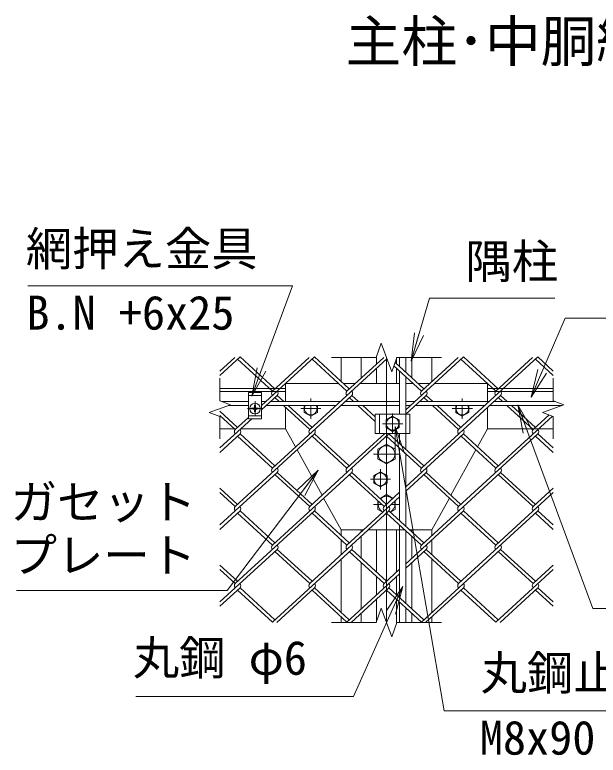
# Model space of a CAD drawing. Units: millimetres, scale not verified. Extents: x -14700 to 14700, y -10395 to 10395.
# Drawn here: x 5262 to 8151, y -638 to 3028 of the extents above; entities that cross this region are included whole.
import ezdxf
from ezdxf.enums import TextEntityAlignment as Align

# ---------------------------------------------------------------- set-up
doc = ezdxf.new("R2010")
doc.units = ezdxf.units.MM
doc.header["$LTSCALE"] = 70
doc.linetypes.add('DASHED', pattern=[7.5, 6, -1.5])
doc.linetypes.add('USER1', pattern=[50.8, 31.75, -6.35, 6.35, -6.35])
for name, color, linetype, lineweight in [('0-0_D-STR-TXT', 7, 'Continuous', 9), ('0-1_D-STR1', 1, 'Continuous', 18), ('0-2_D-BMK', 2, 'USER1', 13), ('0-3_D-STR3', 3, 'Continuous', 13), ('0-8_D-STR-DIM', 7, 'Continuous', 9), ('0-9_0', 7, 'Continuous', 9), ('0-A_D-STR2', 7, 'Continuous', 9)]:
    doc.layers.add(name, color=color, linetype=linetype, lineweight=lineweight)
doc.layers.add('0-4_D-TTL-TXT', color=7, linetype='Continuous')
doc.styles.add('ＭＳ ゴシック', font='')
doc.styles.get('ＭＳ ゴシック').set_extended_font_data('MS Gothic')

# ---------------------------------------------------------------- blocks, each defined once
blk = doc.blocks.new('_Open')
at = {"layer": '0-9_0'}
blk.add_line((-70, 11.67), (0, 0), dxfattribs=at)
blk.add_lwpolyline([(-70, -11.67), (0, 0), (-70, 0)], dxfattribs=at)

msp = doc.modelspace()

# ---------------------------------------------------------------- linework, layer by layer
at = {"layer": '0-0_D-STR-TXT'}
for points in [[(5327.42, 1685.05), (6636.49, 1685.05), (6435.8, 1141.63)], [(7935.83, 1624.07), (7315.21, 1624.07), (7224.7, 1314.3)], [(9068.94, 1525.59), (7987.29, 1525.59), (7819.59, 1135.68)], [(8757.21, 87.92), (8124.15, 87.92), (7753.76, 1093.93)], [(8580.47, -418.7), (7387.77, -418.7), (7145.74, 987.96)], [(5270.12, 176.39), (6314.47, 176.39), (6763.52, 771.18)], [(5861.7, -347.26), (6939.81, -347.26), (7182.43, 195.44)]]:
    msp.add_lwpolyline(points, dxfattribs=at)
at = {"layer": '0-1_D-STR1'}
for p, q in [((6877.74, 1331.02), (6877.74, 1212.81)), ((6977.74, 1331.02), (6977.74, 1229.34)), ((7052.74, 1331.02), (7052.74, 1298.07)), ((7152.74, 1331.02), (7152.74, 1298.61)), ((7227.74, 1229.89), (7227.74, 1331.02)), ((7327.74, 1212.81), (7327.74, 1331.02)), ((7052.74, 1276.91), (7052.74, 1202.75)), ((7152.74, 1276.91), (7152.74, 1202.75)), ((6602.74, 1177.75), (6277.74, 1177.75)), ((6977.74, 1208.18), (6977.74, 1202.75)), ((7227.74, 1202.75), (7227.74, 1208.18)), ((7927.74, 1177.75), (7602.74, 1177.75)), ((6349.62, 977.75), (6277.74, 977.75)), ((6602.74, 977.75), (6381.32, 977.75)), ((7927.74, 977.75), (7602.74, 977.75)), ((6877.74, 477.75), (6877.74, 450.41)), ((6977.74, 477.75), (6977.74, 467.49)), ((7052.74, 477.75), (7052.74, 268.35)), ((7152.74, 477.75), (7152.74, 268.35)), ((7227.74, 467.49), (7227.74, 477.75)), ((7327.74, 450.41), (7327.74, 477.75)), ((6977.74, 445.79), (6977.74, 337.08)), ((7227.74, 337.08), (7227.74, 445.79)), ((6877.74, 428.71), (6877.74, 354.16)), ((7327.74, 354.16), (7327.74, 428.71)), ((6877.74, 332.45), (6877.74, 69.21)), ((7327.74, 69.21), (7327.74, 332.45)), ((6977.74, 315.37), (6977.74, 86.29)), ((7227.74, 86.29), (7227.74, 315.37)), ((7052.74, 246.65), (7052.74, 155.02)), ((7152.74, 246.65), (7152.74, 155.02)), ((7052.74, 133.31), (7052.74, 18.55)), ((7152.74, 133.31), (7152.74, 18.55)), ((6877.74, 47.51), (6877.74, 18.55)), ((6977.74, 64.59), (6977.74, 18.55)), ((7227.74, 18.55), (7227.74, 64.59)), ((7327.74, 18.55), (7327.74, 47.51))]:
    msp.add_line(p, q, dxfattribs=at)
at = {"layer": '0-1_D-STR1', "linetype": 'DASHED'}
for p, q in [((6602.74, 1162.75), (6277.74, 1162.75)), ((7927.74, 1162.75), (7602.74, 1162.75))]:
    msp.add_line(p, q, dxfattribs=at)
at = {"layer": '0-2_D-BMK'}
for p, q in [((7102.74, 18.55), (7102.74, 1331.02)), ((6451.61, 1114.95), (6451.61, 1040.55)), ((6727.74, 1127.75), (6727.74, 1112.75)), ((7477.74, 1127.75), (7477.74, 1112.75)), ((6414.41, 1077.75), (6488.81, 1077.75)), ((6677.74, 1077.75), (6777.74, 1077.75)), ((6727.74, 1092.75), (6727.74, 1027.75)), ((7527.74, 1077.75), (7427.74, 1077.75)), ((7477.74, 1092.75), (7477.74, 1027.75)), ((7132.74, 1052.75), (7132.74, 952.75)), ((7182.74, 1002.75), (7082.74, 1002.75)), ((7166.49, 852.75), (7038.99, 852.75)), ((7072.74, 777.75), (7072.74, 677.75)), ((7122.74, 727.75), (7022.74, 727.75)), ((7080.13, 602.75), (7038.99, 602.75)), ((7166.49, 602.75), (7125.36, 602.75))]:
    msp.add_line(p, q, dxfattribs=at)
at = {"layer": '0-3_D-STR3'}
for p, q in [((7167.74, 1331.02), (7167.74, 1284.87)), ((7197.74, 1331.02), (7197.74, 1257.38)), ((7167.74, 1263.16), (7167.74, 1050.25)), ((7197.74, 1235.67), (7197.74, 1050.25)), ((6602.74, 1202.75), (6602.74, 1112.75)), ((6602.74, 1202.75), (6865.03, 1202.75)), ((6888.72, 1202.75), (6948.72, 1202.75)), ((6971.82, 1202.75), (7167.74, 1202.75)), ((7197.74, 1202.75), (7233.67, 1202.75)), ((7257.35, 1202.75), (7316.77, 1202.75)), ((7340.45, 1202.75), (7602.74, 1202.75)), ((7602.74, 1202.75), (7602.74, 1112.75)), ((6419.11, 1157.75), (6484.11, 1157.75)), ((6419.11, 1027.75), (6419.11, 1157.75)), ((6484.11, 1157.75), (6484.11, 1027.75)), ((6419.11, 1112.75), (6287.3, 1112.75)), ((6484.11, 1112.75), (6504.96, 1112.75)), ((6528.64, 1112.75), (6873.6, 1112.75)), ((6723.37, 1112.75), (6727.74, 1115.28)), ((6727.74, 1115.28), (6732.12, 1112.75)), ((6897.28, 1112.75), (7167.74, 1112.75)), ((7197.74, 1112.75), (7242.24, 1112.75)), ((7265.92, 1112.75), (7610.88, 1112.75)), ((7477.74, 1115.28), (7473.37, 1112.75)), ((7482.12, 1112.75), (7477.74, 1115.28)), ((7634.56, 1112.75), (7937.3, 1112.75)), ((6419.11, 1092.75), (6318.96, 1092.75)), ((6442.46, 1079.71), (6434.86, 1079.58)), ((6434.86, 1079.58), (6434.86, 1075.92)), ((6434.86, 1079.58), (6434.86, 1075.92)), ((6442.46, 1075.79), (6434.86, 1075.92)), ((6447.1, 1082.08), (6442.46, 1079.71)), ((6447.1, 1073.43), (6442.46, 1075.79)), ((6447.19, 1082.17), (6449.65, 1086.78)), ((6447.19, 1073.34), (6449.65, 1068.73)), ((6449.78, 1094.5), (6449.65, 1086.78)), ((6449.65, 1094.5), (6453.44, 1094.5)), ((6449.78, 1061), (6449.65, 1068.73)), ((6453.44, 1094.5), (6453.57, 1086.78)), ((6453.44, 1061), (6453.57, 1068.73)), ((6456.02, 1082.17), (6453.57, 1086.78)), ((6456.02, 1073.34), (6453.57, 1068.73)), ((6456.11, 1082.08), (6460.75, 1079.71)), ((6456.11, 1073.43), (6460.75, 1075.79)), ((6460.75, 1075.79), (6468.36, 1075.92)), ((6506.82, 1092.75), (6851.77, 1092.75)), ((6602.74, 1083.6), (6602.74, 977.75)), ((6695.24, 1058.99), (6695.24, 1092.75)), ((6760.24, 1092.75), (6760.24, 1058.99)), ((6875.45, 1092.75), (7167.74, 1092.75)), ((7197.74, 1092.75), (7220.41, 1092.75)), ((7244.09, 1092.75), (7589.05, 1092.75)), ((7445.24, 1092.75), (7445.24, 1058.99)), ((7510.24, 1058.99), (7510.24, 1092.75)), ((7602.74, 1083.6), (7602.74, 977.75)), ((7612.73, 1092.75), (7968.96, 1092.75)), ((6484.11, 1027.75), (6419.11, 1027.75)), ((6449.78, 1061), (6453.44, 1061)), ((6727.74, 1040.22), (6695.24, 1058.99)), ((6760.24, 1058.99), (6727.74, 1040.22)), ((7046.74, 1050.25), (7218.74, 1050.25)), ((7046.74, 1050.25), (7046.74, 955.25)), ((7132.74, 1040.28), (7100.24, 1021.52)), ((7165.24, 1021.52), (7132.74, 1040.28)), ((7218.74, 1050.25), (7218.74, 955.25)), ((7445.24, 1058.99), (7477.74, 1040.22)), ((7477.74, 1040.22), (7510.24, 1058.99)), ((7100.24, 1021.52), (7100.24, 983.99)), ((7165.24, 983.99), (7165.24, 1021.52)), ((6602.74, 977.75), (6652.07, 888.06)), ((7046.74, 955.25), (7218.74, 955.25)), ((7100.24, 983.99), (7132.74, 965.22)), ((7132.74, 965.22), (7165.24, 983.99)), ((7167.74, 955.25), (7167.74, 903.67)), ((7197.74, 955.25), (7197.74, 876.18)), ((7553.41, 888.06), (7602.74, 977.75)), ((7167.74, 881.97), (7167.74, 522.47)), ((6660.01, 873.63), (6783.54, 649.03)), ((7197.74, 854.48), (7197.74, 494.98)), ((7421.95, 649.03), (7545.48, 873.63)), ((7102.74, 803.68), (7060.24, 828.22)), ((7145.24, 828.22), (7102.74, 803.68)), ((7072.74, 765.28), (7040.24, 746.52)), ((7040.24, 746.52), (7040.24, 708.99)), ((7105.24, 746.52), (7072.74, 765.28)), ((7105.24, 708.99), (7105.24, 746.52)), ((7040.24, 708.99), (7072.74, 690.22)), ((7072.74, 690.22), (7105.24, 708.99)), ((6791.48, 634.6), (6877.74, 477.75)), ((7070.54, 633.24), (7102.74, 651.83)), ((7102.74, 651.83), (7134.94, 633.24)), ((7060.24, 578.22), (7060.24, 620.98)), ((7145.24, 620.98), (7145.24, 578.22)), ((7083.76, 564.64), (7060.24, 578.22)), ((7102.74, 553.68), (7098.29, 556.25)), ((7107.2, 556.25), (7102.74, 553.68)), ((7145.24, 578.22), (7121.73, 564.64)), ((6877.74, 477.75), (6988.94, 477.75)), ((7012.63, 477.75), (7192.86, 477.75)), ((7167.74, 500.77), (7167.74, 141.27)), ((7197.74, 473.28), (7197.74, 113.78)), ((7167.74, 119.57), (7167.74, 18.55)), ((7197.74, 92.08), (7197.74, 18.55))]:
    msp.add_line(p, q, dxfattribs=at)
at = {"layer": '0-3_D-STR3', "linetype": 'DASHED'}
for p, q in [((6419.11, 1142.75), (6484.11, 1142.75)), ((6484.11, 1042.75), (6419.11, 1042.75)), ((7067.74, 1050.25), (7067.74, 955.25)), ((7197.74, 1050.25), (7197.74, 955.25))]:
    msp.add_line(p, q, dxfattribs=at)
at = {"layer": '0-3_D-STR3'}
for points in [[(6460.75, 1079.71), (6468.36, 1079.58), (6468.36, 1075.92)], [(7060.24, 828.22), (7060.24, 877.29), (7102.74, 901.83)], [(7102.74, 901.83), (7145.24, 877.29), (7145.24, 828.22)], [(7216.54, 477.75), (7327.74, 477.75), (7414.01, 634.6)]]:
    msp.add_lwpolyline(points, dxfattribs=at)
for centre, radius in [((6451.61, 1077.75), 26.25), ((7132.74, 1002.75), 31.25), ((7102.74, 852.75), 41.25), ((7072.74, 727.75), 31.25)]:
    msp.add_circle(centre, radius, dxfattribs=at)
for centre, radius, start, end in [((6727.74, 1077.75), 31.25, 151.3146, 28.6854), ((7477.74, 1077.75), 31.25, 151.3146, 28.6854), ((7102.74, 602.75), 41.25, 43.50354, 136.49646), ((7102.74, 602.75), 41.25, 159.23811, 244.23811), ((7102.74, 602.75), 41.25, 295.76189, 20.76189)]:
    msp.add_arc(centre, radius, start, end, dxfattribs=at)
at = {"layer": '0-8_D-STR-DIM'}
for p, q in [((7051.44, 1331.02), (7077.09, 1401.5)), ((7077.09, 1401.5), (7128.4, 1260.55)), ((7051.44, 1331.02), (6830.24, 1331.02)), ((7128.4, 1260.55), (7154.05, 1331.02)), ((7375.24, 1331.02), (7154.05, 1331.02)), ((6277.74, 1227.75), (6277.74, 1116.23)), ((7927.74, 1227.75), (7927.74, 1116.23)), ((6277.74, 1039.28), (6277.74, 927.75)), ((7927.74, 1039.28), (7927.74, 927.75)), ((7051.44, 18.55), (7077.09, 89.03)), ((7077.09, 89.03), (7128.4, -51.92)), ((7051.44, 18.55), (6830.24, 18.55)), ((7128.4, -51.92), (7154.05, 18.55)), ((7375.24, 18.55), (7154.05, 18.55))]:
    msp.add_line(p, q, dxfattribs=at)
for points in [[(6277.74, 1039.28), (6224.89, 1058.51), (6330.6, 1096.99), (6277.74, 1116.23)], [(7927.74, 1039.28), (7874.89, 1058.51), (7980.6, 1096.99), (7927.74, 1116.23)]]:
    msp.add_lwpolyline(points, dxfattribs=at)
at = {"layer": '0-A_D-STR2'}
for p, q in [((6377.31, 1333.58), (6277.74, 1242.34)), ((6351.43, 1331.02), (6277.74, 1263.5)), ((6537.94, 1164.68), (6365.47, 1322.73)), ((6549.79, 1175.53), (6377.31, 1333.58)), ((6720.07, 1331.02), (6538.24, 1164.41)), ((7105.01, 1324.8), (6722.26, 974.08)), ((6906.58, 1164.68), (6734.1, 1322.73)), ((7088.71, 1331.02), (6906.88, 1164.41)), ((7483.19, 1333.55), (7197.74, 1071.98)), ((7456.75, 1331.02), (7275.22, 1164.68)), ((7851.83, 1333.55), (7459.54, 974.08)), ((7643.86, 1164.68), (7471.38, 1322.73)), ((7655.7, 1175.53), (7483.22, 1333.58)), ((7825.39, 1331.02), (7643.86, 1164.68)), ((7927.74, 1242.29), (7839.99, 1322.7)), ((7927.74, 1263.99), (7851.83, 1333.55)), ((7275.22, 1164.68), (7138.95, 1289.55)), ((7287.06, 1175.53), (7144.87, 1305.82)), ((6561.63, 1142.98), (6484.11, 1071.95)), ((6930.27, 1142.98), (6537.94, 783.48)), ((6594.61, 1112.75), (6561.63, 1142.98)), ((6963.25, 1112.75), (6930.27, 1142.98)), ((7298.9, 1142.98), (7197.71, 1050.25)), ((7667.54, 1142.98), (7275.22, 783.48)), ((7331.89, 1112.75), (7298.9, 1142.98)), ((7700.53, 1112.75), (7667.54, 1142.98)), ((6570.93, 1112.75), (6549.79, 1132.13)), ((6939.57, 1112.75), (6918.42, 1132.13)), ((7308.21, 1112.75), (7287.06, 1132.13)), ((7676.84, 1112.75), (7655.7, 1132.13)), ((6365.47, 984.93), (6277.74, 1065.31)), ((6722.26, 974.08), (6592.75, 1092.75)), ((6734.1, 984.93), (6616.44, 1092.75)), ((7046.74, 1014.54), (6961.39, 1092.75)), ((7046.74, 1036.25), (6985.08, 1092.75)), ((7459.54, 974.08), (7330.03, 1092.75)), ((7471.38, 984.93), (7353.71, 1092.75)), ((7828.18, 974.08), (7698.67, 1092.75)), ((7840.02, 984.93), (7722.35, 1092.75)), ((6353.62, 974.08), (6277.74, 1043.61)), ((6435.88, 1027.75), (6277.74, 882.85)), ((6419.11, 1034.09), (6353.62, 974.08)), ((7924.36, 1040.51), (7643.86, 783.48)), ((7907.41, 1046.68), (7828.18, 974.08)), ((7094.04, 955.25), (6906.58, 783.48)), ((6377.31, 952.38), (6277.74, 861.14)), ((6745.95, 952.38), (6353.62, 592.88)), ((6537.94, 783.48), (6365.47, 941.53)), ((6549.79, 794.33), (6377.31, 952.38)), ((7114.58, 952.38), (6722.26, 592.88)), ((6906.58, 783.48), (6734.1, 941.53)), ((6918.42, 794.33), (6745.95, 952.38)), ((7275.22, 783.48), (7102.74, 941.53)), ((7287.06, 794.33), (7114.58, 952.38)), ((7483.22, 952.38), (7197.74, 690.78)), ((7851.86, 952.38), (7459.54, 592.88)), ((7643.86, 783.48), (7472.41, 940.58)), ((7655.7, 794.33), (7483.22, 952.38)), ((7927.74, 861.14), (7840.02, 941.53)), ((7927.74, 882.85), (7851.86, 952.38)), ((6561.63, 761.78), (6277.74, 501.65)), ((6930.27, 761.78), (6537.94, 402.28)), ((6722.26, 592.88), (6549.79, 750.93)), ((6734.1, 603.73), (6561.63, 761.78)), ((7090.9, 592.88), (6918.42, 750.93)), ((7102.74, 603.73), (6930.27, 761.78)), ((7298.9, 761.78), (7197.74, 669.08)), ((7667.54, 761.78), (7275.22, 402.28)), ((7459.54, 592.88), (7287.06, 750.93)), ((7471.38, 603.73), (7298.9, 761.78)), ((7828.18, 592.88), (7655.7, 750.93)), ((7840.02, 603.73), (7667.54, 761.78)), ((6365.47, 603.73), (6277.74, 684.12)), ((6353.62, 592.88), (6277.74, 662.41)), ((7167.74, 663.29), (7090.9, 592.88)), ((7927.74, 662.41), (7643.86, 402.28)), ((7927.74, 684.12), (7828.18, 592.88)), ((7167.74, 641.59), (6906.58, 402.28)), ((6377.31, 571.18), (6277.74, 479.95)), ((6745.95, 571.18), (6353.62, 211.68)), ((6537.94, 402.28), (6365.47, 560.33)), ((6549.79, 413.13), (6377.31, 571.18)), ((7114.58, 571.18), (6722.26, 211.68)), ((6906.58, 402.28), (6734.1, 560.33)), ((6918.42, 413.13), (6745.95, 571.18)), ((7275.22, 402.28), (7102.74, 560.33)), ((7287.06, 413.13), (7114.58, 571.18)), ((7483.22, 571.18), (7197.74, 309.59)), ((7851.86, 571.18), (7459.54, 211.68)), ((7643.86, 402.28), (7471.38, 560.33)), ((7655.7, 413.13), (7483.22, 571.18)), ((7927.74, 479.95), (7840.02, 560.33)), ((7927.74, 501.65), (7851.86, 571.18)), ((6561.63, 380.58), (6277.74, 120.45)), ((6930.27, 380.58), (6537.94, 21.08)), ((6722.26, 211.68), (6549.79, 369.73)), ((6734.1, 222.53), (6561.63, 380.58)), ((7090.9, 211.68), (6918.42, 369.73)), ((7102.74, 222.53), (6930.27, 380.58)), ((7298.9, 380.58), (7197.74, 287.88)), ((7667.54, 380.58), (7275.22, 21.08)), ((7459.54, 211.68), (7287.06, 369.73)), ((7471.38, 222.53), (7298.9, 380.58)), ((7828.18, 211.68), (7655.7, 369.73)), ((7840.02, 222.53), (7667.54, 380.58)), ((6365.47, 222.53), (6277.74, 302.92)), ((7927.74, 302.92), (7828.18, 211.68)), ((6353.62, 211.68), (6277.74, 281.22)), ((7167.74, 260.39), (6906.58, 21.08)), ((7167.74, 282.1), (7090.9, 211.68)), ((7927.74, 281.22), (7643.86, 21.08)), ((6377.31, 189.98), (6277.74, 98.75)), ((6549.79, 31.94), (6377.31, 189.98)), ((6745.95, 189.98), (6558.87, 18.55)), ((6918.42, 31.94), (6745.95, 189.98)), ((7114.58, 189.98), (6927.5, 18.55)), ((7287.06, 31.94), (7114.58, 189.98)), ((7483.22, 189.98), (7296.14, 18.55)), ((7655.7, 31.94), (7483.22, 189.98)), ((7851.86, 189.98), (7664.78, 18.55)), ((7927.74, 120.45), (7851.86, 189.98)), ((6537.94, 21.08), (6365.47, 179.13)), ((6906.58, 21.08), (6734.1, 179.13)), ((7275.22, 21.08), (7102.74, 179.13)), ((7643.86, 21.08), (7471.38, 179.13)), ((7927.74, 98.75), (7840.02, 179.13))]:
    msp.add_line(p, q, dxfattribs=at)
msp.add_lwpolyline([(6918.42, 1175.53), (6745.95, 1333.58), (6484.11, 1093.65)], dxfattribs=at)
for centre, start, end in [((6550.05, 1153.53), 137.5, 222.5), ((6550.05, 1153.53), 317.5, 42.5), ((6918.69, 1153.53), 137.5, 222.5), ((6918.69, 1153.53), 317.5, 42.5), ((7287.33, 1153.53), 137.5, 222.5), ((7287.33, 1153.53), 317.5, 42.5), ((7655.97, 1153.53), 137.5, 222.5), ((7655.97, 1153.53), 317.5, 42.5), ((6365.47, 963.23), 137.5, 222.5), ((6365.47, 963.23), 317.5, 42.5), ((6734.1, 963.23), 137.5, 222.5), ((6734.1, 963.23), 317.5, 42.5), ((7102.74, 963.23), 209.77745, 222.5), ((7102.74, 963.23), 317.5, 330.22255), ((7471.38, 963.23), 137.5, 222.5), ((7471.38, 963.23), 317.5, 42.5), ((7840.29, 962.93), 137.5, 222.5), ((7840.29, 962.93), 317.5, 42.5), ((6549.76, 772.6), 137.5, 222.5), ((6549.76, 772.6), 317.5, 42.5), ((6918.39, 772.6), 137.5, 222.5), ((6918.39, 772.6), 317.5, 42.5), ((7287.03, 772.6), 137.5, 222.5), ((7287.03, 772.6), 317.5, 42.5), ((7655.67, 772.6), 137.5, 222.5), ((7655.67, 772.6), 317.5, 42.5), ((6365.47, 582.03), 137.5, 222.5), ((6365.47, 582.03), 317.5, 42.5), ((6734.1, 582.03), 137.5, 222.5), ((6734.1, 582.03), 317.5, 42.5), ((7102.74, 582.03), 137.5, 222.5), ((7102.74, 582.03), 317.5, 42.5), ((7471.38, 582.03), 137.5, 222.5), ((7471.38, 582.03), 317.5, 42.5), ((7840.29, 581.73), 137.5, 222.5), ((7840.29, 581.73), 317.5, 42.5), ((6549.76, 391.4), 137.5, 222.5), ((6549.76, 391.4), 317.5, 42.5), ((6918.39, 391.4), 137.5, 222.5), ((6918.39, 391.4), 317.5, 42.5), ((7287.36, 391.16), 137.5, 222.5), ((7287.36, 391.16), 317.5, 42.5), ((7656, 391.16), 137.5, 222.5), ((7656, 391.16), 317.5, 42.5), ((6365.47, 200.83), 137.5, 222.5), ((6365.47, 200.83), 317.5, 42.5), ((6734.4, 200.56), 137.5, 222.5), ((6734.4, 200.56), 317.5, 42.5), ((7103.04, 200.56), 137.5, 222.5), ((7103.04, 200.56), 317.5, 42.5), ((7471.68, 200.56), 137.5, 222.5), ((7471.68, 200.56), 317.5, 42.5), ((7840.58, 200.26), 137.5, 222.5), ((7840.58, 200.26), 317.5, 42.5)]:
    msp.add_arc(centre, 16.06, start, end, dxfattribs=at)

# ---------------------------------------------------------------- block references
at = {"layer": '0-0_D-STR-TXT', "xscale": 2, "yscale": 2}
for p, rotation in [((7224.14, 1312.38), 253.7123), ((6435.11, 1139.75), 249.73022), ((7818.8, 1133.85), 246.72856), ((7753.07, 1095.8), 110.21266), ((7145.4, 989.93), 99.76303), ((6764.72, 772.77), 52.94817), ((7183.24, 197.26), 65.91258)]:
    msp.add_blockref('_Open', p, dxfattribs=dict(at, rotation=rotation))

# ---------------------------------------------------------------- texts
at = {"layer": '0-0_D-STR-TXT', "style": 'ＭＳ ゴシック'}
for s, p in [('網押え金具', (5316.76, 1734.87)), ('隅柱', (7493.44, 1672.11)), ('B.N +6x25', (5319.27, 1418.33)), ('ガセット', (5241.69, 480.48)), ('プレート', (5241.69, 217.33)), ('丸鋼 φ6', (5846.6, -290.77)), ('丸鋼止B.N', (7568.67, -365.76)), ('M8x90', (7564.72, -686.12))]:
    msp.add_text(s, height=168.3, dxfattribs=at).set_placement(p, align=Align.BOTTOM_LEFT)
at = {"layer": '0-4_D-TTL-TXT', "style": 'ＭＳ ゴシック'}
msp.add_text('主柱･中胴縁取付詳細', height=202.2, dxfattribs=at).set_placement((6900.64, 2734.88), align=Align.BOTTOM_LEFT)

doc.saveas('drawing.dxf')
